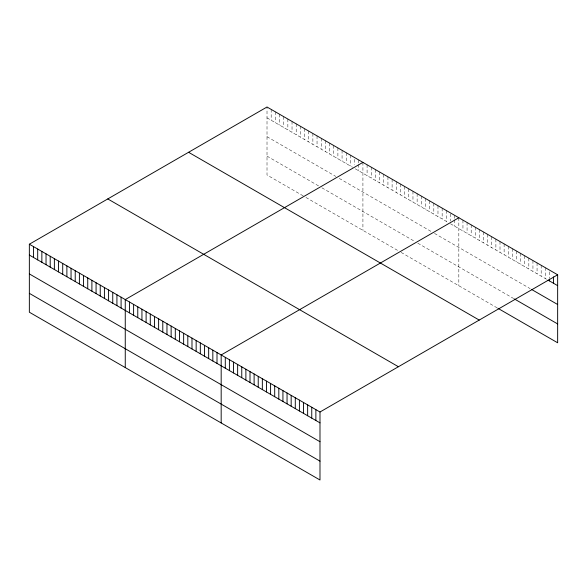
<?xml version="1.0" encoding="UTF-8"?>
<svg xmlns="http://www.w3.org/2000/svg" width="587" height="587" viewBox="0 0 587 587"><rect width="100%" height="100%" fill="white"/><g stroke="black" fill="none" stroke-linecap="round" stroke-linejoin="round"><path stroke-width="0.44" stroke-dasharray="2.94 2.2" d="M267.012 117.855L352.493 167.207M355.274 168.814L447.712 222.18M450.493 223.786L547.355 279.713M267.012 136.705L335.815 176.43M339.293 178.441L431.724 231.806M434.505 233.413L530.2 288.657M267.012 156.135L319.137 186.226M321.918 187.833L415.046 241.602M417.827 243.209L513.728 298.578M303.149 195.853L267.012 174.992L267.012 107.003M305.93 197.459L398.368 250.825M401.148 252.432L497.262 307.926M549.417 271.854L549.417 278.187M545.301 267.672L545.301 278.524M541.177 265.295L541.177 276.147M537.061 262.917L537.061 273.769M532.945 260.54L532.945 271.392M528.828 258.163L528.828 269.015M524.712 255.785L524.712 266.637M520.596 253.408L520.596 264.26M516.479 251.031L516.479 261.883M512.356 248.653L512.356 259.505M508.239 246.276L508.239 257.128M504.123 243.898L504.123 254.751M500.007 241.521L500.007 252.373M495.89 239.144L495.89 249.996M491.774 236.766L491.774 247.619M487.65 234.389L487.65 245.241M483.534 232.012L483.534 242.864M479.418 229.634L479.418 240.487M475.301 227.257L475.301 238.109M471.185 224.88L471.185 235.732M467.069 222.502L467.069 233.355M462.952 220.125L462.952 230.977M458.829 217.748L458.829 285.737M454.661 215.341L454.661 218.958M454.661 219.861L454.661 226.193M450.493 213.837L450.493 221.072M446.318 210.528L446.318 221.38M442.15 208.121L442.15 218.973M437.983 205.707L437.983 216.566M433.815 203.3L433.815 214.16M429.64 200.893L429.64 211.746M425.472 198.487L425.472 209.339M421.305 196.08L421.305 206.932M417.13 193.673L417.13 204.525M412.962 191.267L412.962 202.119M408.794 188.86L408.794 199.712M404.619 186.453L404.619 197.305M400.451 184.039L400.451 194.899M396.284 181.632L396.284 192.492M392.109 179.226L392.109 190.078M387.941 176.819L387.941 187.671M383.773 174.412L383.773 185.265M379.598 172.006L379.598 182.858M375.431 169.599L375.431 180.451M371.263 167.192L371.263 178.044M367.088 164.778L367.088 175.638M362.92 162.372L362.92 230.361M358.752 159.965L358.752 163.582M358.752 164.492L358.752 170.817M354.577 159.37L354.577 164.793M350.41 155.151L350.41 166.004M346.242 152.745L346.242 163.597M342.067 150.338L342.067 161.19M337.899 147.931L337.899 158.784M333.732 145.525L333.732 156.377M329.556 143.111L329.556 153.97M325.389 140.704L325.389 151.556M321.221 138.297L321.221 149.149M317.046 135.891L317.046 146.743M312.878 133.484L312.878 144.336M308.711 131.077L308.711 141.929M304.536 128.67L304.536 139.523M300.368 126.264L300.368 137.116M296.2 123.85L296.2 134.709M292.033 121.443L292.033 132.302M287.857 119.036L287.857 129.888M283.69 116.63L283.69 127.482M279.522 114.223L279.522 125.075M275.347 111.816L275.347 122.668M271.179 109.409L271.179 120.262"/><path stroke-width="0.88" d="M29.35 244.214L319.988 412.008L319.988 479.997L29.35 312.203L29.35 244.214L267.012 107.003L557.65 274.797L557.65 342.786L497.945 308.322M362.92 162.372L125.258 299.583L125.258 367.572M458.829 217.748L221.174 354.959L221.174 422.948M319.988 412.008L557.65 274.797M548.045 280.109L557.65 285.656M531.573 289.45L557.65 304.506M514.417 298.974L557.65 323.936M188.581 152.282L479.219 320.076M107.781 198.934L398.419 366.728M29.35 255.066L319.988 422.867M29.35 273.916L319.988 441.718M29.35 293.346L319.988 461.147M553.534 276.947L553.534 283.279M549.417 279.089L549.417 280.902M315.872 409.631L315.872 420.49M311.756 407.253L311.756 418.113M307.639 404.883L307.639 415.735M303.523 402.506L303.523 413.358M299.407 400.129L299.407 410.981M295.29 397.751L295.29 408.603M291.167 395.374L291.167 406.226M287.05 392.997L287.05 403.849M282.934 390.619L282.934 401.471M278.818 388.242L278.818 399.094M274.701 385.864L274.701 396.717M270.585 383.487L270.585 394.339M266.461 381.11L266.461 391.962M262.345 378.732L262.345 389.585M258.229 376.355L258.229 387.207M254.112 373.978L254.112 384.83M249.996 371.6L249.996 382.453M245.88 369.223L245.88 380.075M241.763 366.846L241.763 377.698M237.64 364.468L237.64 375.32M233.523 362.091L233.523 372.943M229.407 359.714L229.407 370.566M225.291 357.336L225.291 368.188M217.007 352.552L217.007 363.404M212.832 350.145L212.832 360.998M208.664 347.739L208.664 358.591M204.496 345.332L204.496 356.184M200.321 342.918L200.321 353.778M196.153 340.511L196.153 351.371M191.986 338.105L191.986 348.957M187.811 335.698L187.811 346.55M183.643 333.291L183.643 344.143M179.475 330.885L179.475 341.737M175.3 328.478L175.3 339.33M171.133 326.071L171.133 336.923M166.965 323.657L166.965 334.517M162.79 321.25L162.79 332.11M158.622 318.844L158.622 329.696M154.454 316.437L154.454 327.289M150.279 314.03L150.279 324.882M146.112 311.624L146.112 322.476M141.944 309.217L141.944 320.069M137.769 306.81L137.769 317.662M133.601 304.404L133.601 315.256M129.434 301.989L129.434 312.849M121.091 297.176L121.091 308.028M116.923 294.769L116.923 305.622M112.748 292.363L112.748 303.215M108.58 289.956L108.58 300.808M104.413 287.549L104.413 298.401M100.238 285.143L100.238 295.995M96.07 282.729L96.07 293.588M91.902 280.322L91.902 291.181M87.734 277.915L87.734 288.767M83.559 275.508L83.559 286.361M79.392 273.102L79.392 283.954M75.224 270.695L75.224 281.547M71.049 268.288L71.049 279.141M66.881 265.882L66.881 276.734M62.714 263.475L62.714 274.327M58.539 261.061L58.539 271.92M54.371 258.654L54.371 269.506M50.203 256.248L50.203 267.1M46.028 253.841L46.028 264.693M41.86 251.434L41.86 262.286M37.693 249.027L37.693 259.88M33.518 246.621L33.518 257.473"/></g></svg>
